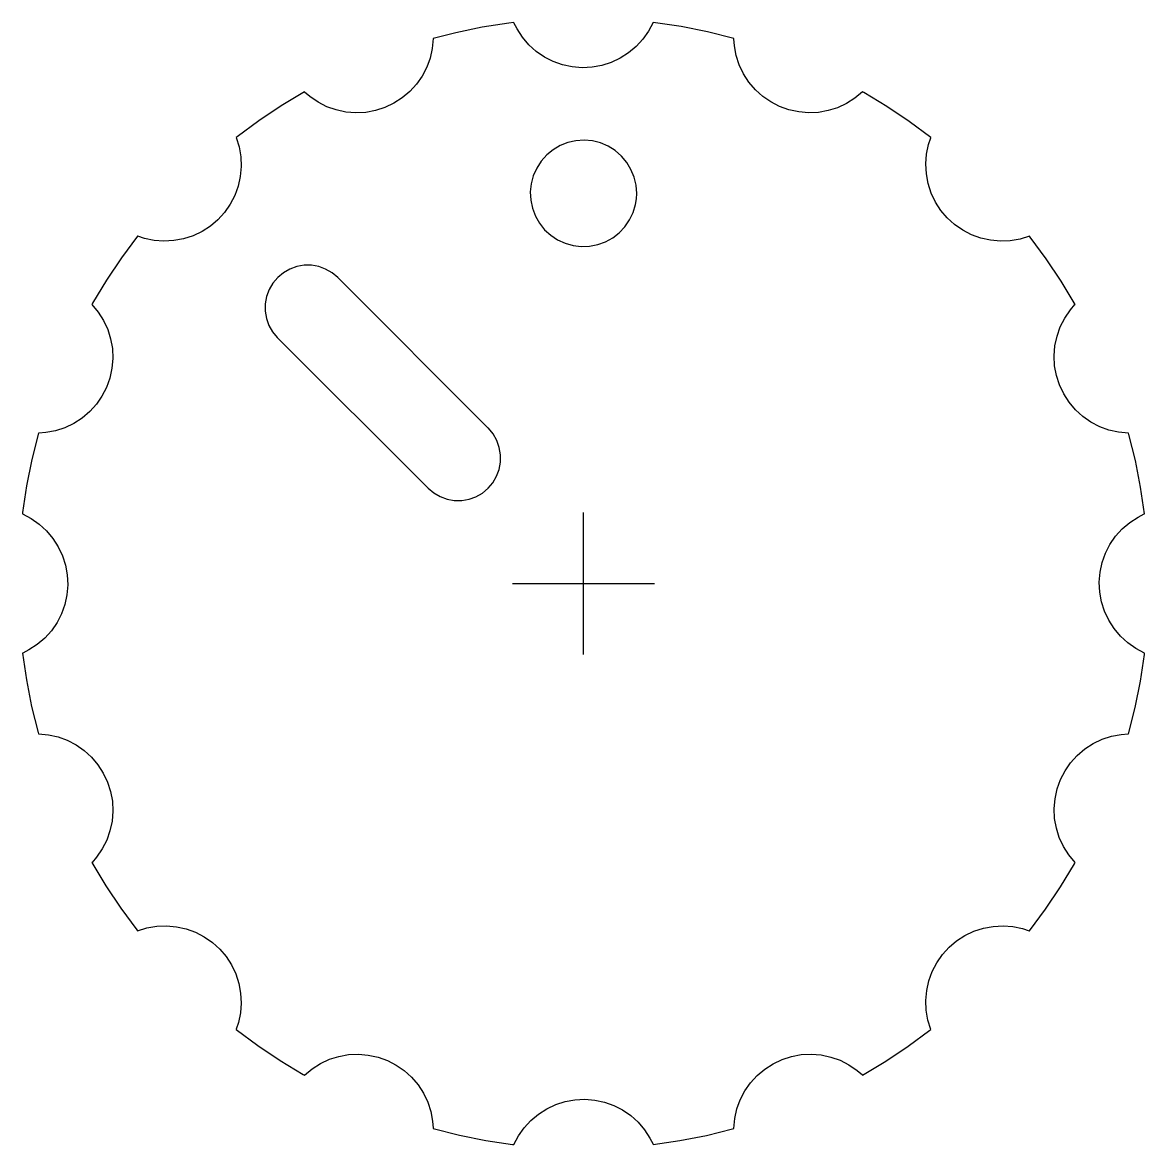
# Model space of a CAD drawing. Header units: millimetres. Extents: x -15.8 to 15.8, y -15.8 to 15.8.
import ezdxf

# ---------------------------------------------------------------- set-up
doc = ezdxf.new("R2010")
doc.units = ezdxf.units.MM
for name, color, linetype in [('CENTER', 3, 'CONTINUOUS'), ('ENGRAVE', 1, 'CONTINUOUS'), ('OUTLINE', 5, 'CONTINUOUS')]:
    doc.layers.add(name, color=color, linetype=linetype)

msp = doc.modelspace()

# ---------------------------------------------------------------- linework, layer by layer
at = {"layer": 'CENTER'}
for p, q in [((0, -2), (0, 2)), ((-2, 0), (2, 0))]:
    msp.add_line(p, q, dxfattribs=at)
at = {"layer": 'ENGRAVE'}
for points in [[(1.5, 11), (1.4819, 11.2326), (1.4279, 11.4596), (1.3393, 11.6754), (1.2184, 11.875), (1.068, 12.0533), (0.8917, 12.2062), (0.6939, 12.3299), (0.4792, 12.4214), (0.253, 12.4785), (0.0207, 12.4999), (-0.2121, 12.4849), (-0.4398, 12.4341), (-0.6569, 12.3485), (-0.8581, 12.2303), (-1.0385, 12.0824), (-1.1938, 11.9083), (-1.3202, 11.7121), (-1.4146, 11.4988), (-1.4749, 11.2734), (-1.4994, 11.0414), (-1.4877, 10.8084), (-1.44, 10.58), (-1.3574, 10.3618), (-1.2421, 10.159), (-1.0966, 9.9766), (-0.9246, 9.8189), (-0.7303, 9.6898), (-0.5183, 9.5924), (-0.2937, 9.529), (-0.0621, 9.5013), (0.1711, 9.5098), (0.4001, 9.5543), (0.6194, 9.6339), (0.8238, 9.7465), (1.0082, 9.8894), (1.1682, 10.0592), (1.3, 10.2517), (1.4003, 10.4623), (1.4668, 10.686), (1.4917, 10.8421)], [(-4.3841, 2.687), (-4.2243, 2.5529), (-4.0437, 2.4484), (-3.8477, 2.3768), (-3.6423, 2.3403), (-3.4337, 2.3399), (-3.2281, 2.3756), (-3.0319, 2.4464), (-2.8508, 2.5501), (-2.6905, 2.6835), (-2.5557, 2.8428), (-2.4505, 3.023), (-2.3781, 3.2186), (-2.3407, 3.4239), (-2.3395, 3.6325), (-2.3743, 3.8382), (-2.4443, 4.0347), (-2.5473, 4.2162), (-2.6798, 4.3768), (-2.687, 4.3841), (-6.9296, 8.6267), (-7.0894, 8.7608), (-7.27, 8.8653), (-7.466, 8.9369), (-7.6714, 8.9734), (-7.88, 8.9738), (-8.0856, 8.9381), (-8.2818, 8.8674), (-8.4629, 8.7637), (-8.6232, 8.6302), (-8.758, 8.4709), (-8.8632, 8.2908), (-8.9356, 8.0951), (-8.973, 7.8898), (-8.9743, 7.6812), (-8.9394, 7.4755), (-8.8694, 7.279), (-8.7665, 7.0975), (-8.6339, 6.9369), (-8.6267, 6.9296)]]:
    msp.add_lwpolyline(points, close=True, dxfattribs=at)
at = {"layer": 'OUTLINE'}
msp.add_lwpolyline([(1.9654, 15.8196), (1.8358, 15.5721), (1.6751, 15.3435), (1.4862, 15.1376), (1.2722, 14.958), (1.0366, 14.8077), (0.7836, 14.6892), (0.5174, 14.6044), (0.2424, 14.555), (-0.0367, 14.5416), (-0.3152, 14.5645), (-0.5884, 14.6233), (-0.8516, 14.7171), (-1.1004, 14.8442), (-1.3306, 15.0025), (-1.5384, 15.1893), (-1.7202, 15.4015), (-1.8729, 15.6355), (-1.9615, 15.8109), (-1.9654, 15.8196), (-2.1014, 15.8022), (-2.8535, 15.6838), (-3.599, 15.5297), (-4.2381, 15.3676), (-4.2632, 15.0893), (-4.3241, 14.8166), (-4.4199, 14.5541), (-4.5489, 14.3063), (-4.7089, 14.0772), (-4.8973, 13.8709), (-5.1109, 13.6907), (-5.346, 13.5398), (-5.5988, 13.4206), (-5.8648, 13.3352), (-6.1397, 13.285), (-6.4187, 13.2709), (-6.6973, 13.2932), (-6.9706, 13.3513), (-7.234, 13.4444), (-7.4832, 13.5709), (-7.7138, 13.7286), (-7.8627, 13.8567), (-7.8697, 13.8633), (-8.5226, 13.4718), (-9.1561, 13.0495), (-9.7672, 12.5987), (-9.7964, 12.5759), (-9.7131, 12.3092), (-9.665, 12.034), (-9.653, 11.7548), (-9.6774, 11.4765), (-9.7376, 11.2036), (-9.8327, 10.9409), (-9.9611, 10.6927), (-10.1205, 10.4633), (-10.3084, 10.2565), (-10.5215, 10.0758), (-10.7563, 9.9242), (-11.0087, 9.8044), (-11.2745, 9.7183), (-11.5493, 9.6675), (-11.8283, 9.6527), (-12.1069, 9.6742), (-12.3803, 9.7316), (-12.567, 9.793), (-12.5759, 9.7964), (-13.0293, 9.1849), (-13.4529, 8.5523), (-13.845, 7.9019), (-13.8633, 7.8697), (-13.6843, 7.6552), (-13.5345, 7.4193), (-13.4166, 7.166), (-13.3326, 6.8995), (-13.2838, 6.6244), (-13.2711, 6.3453), (-13.2948, 6.0669), (-13.3543, 5.7939), (-13.4487, 5.5309), (-13.5765, 5.2824), (-13.7354, 5.0525), (-13.9227, 4.8452), (-14.1354, 4.664), (-14.3697, 4.5119), (-14.6218, 4.3914), (-14.8874, 4.3047), (-15.1621, 4.2531), (-15.358, 4.2384), (-15.3676, 4.2381), (-15.5524, 3.4996), (-15.7017, 2.7531), (-15.815, 2.0022), (-15.8196, 1.9654), (-15.5721, 1.8358), (-15.3435, 1.6751), (-15.1376, 1.4862), (-14.958, 1.2722), (-14.8077, 1.0366), (-14.6892, 0.7836), (-14.6044, 0.5174), (-14.555, 0.2424), (-14.5416, -0.0367), (-14.5645, -0.3152), (-14.6233, -0.5884), (-14.7171, -0.8516), (-14.8442, -1.1004), (-15.0025, -1.3306), (-15.1893, -1.5384), (-15.4015, -1.7202), (-15.6355, -1.8729), (-15.8109, -1.9615), (-15.8196, -1.9654), (-15.7078, -2.7184), (-15.5601, -3.4653), (-15.3774, -4.2024), (-15.3676, -4.2381), (-15.0893, -4.2632), (-14.8166, -4.3241), (-14.5541, -4.4199), (-14.3063, -4.5489), (-14.0772, -4.7089), (-13.8709, -4.8973), (-13.6907, -5.1109), (-13.5398, -5.346), (-13.4206, -5.5988), (-13.3352, -5.8648), (-13.285, -6.1397), (-13.2709, -6.4187), (-13.2932, -6.6973), (-13.3513, -6.9706), (-13.4444, -7.234), (-13.5709, -7.4832), (-13.7286, -7.7138), (-13.8567, -7.8627), (-13.8633, -7.8697), (-13.4718, -8.5226), (-13.0495, -9.1561), (-12.5987, -9.7672), (-12.5759, -9.7964), (-12.3092, -9.7131), (-12.034, -9.665), (-11.7548, -9.653), (-11.4765, -9.6774), (-11.2036, -9.7376), (-10.9409, -9.8327), (-10.6927, -9.9611), (-10.4633, -10.1205), (-10.2565, -10.3084), (-10.0758, -10.5215), (-9.9242, -10.7563), (-9.8044, -11.0087), (-9.7183, -11.2745), (-9.6675, -11.5493), (-9.6527, -11.8283), (-9.6742, -12.1069), (-9.7316, -12.3803), (-9.793, -12.567), (-9.7964, -12.5759), (-9.1849, -13.0293), (-8.5523, -13.4529), (-7.9019, -13.845), (-7.8697, -13.8633), (-7.6552, -13.6843), (-7.4193, -13.5345), (-7.166, -13.4166), (-6.8995, -13.3326), (-6.6244, -13.2838), (-6.3453, -13.2711), (-6.0669, -13.2948), (-5.7939, -13.3543), (-5.5309, -13.4487), (-5.2824, -13.5765), (-5.0525, -13.7354), (-4.8452, -13.9227), (-4.664, -14.1354), (-4.5119, -14.3697), (-4.3914, -14.6218), (-4.3047, -14.8874), (-4.2531, -15.1621), (-4.2384, -15.358), (-4.2381, -15.3676), (-3.4996, -15.5524), (-2.7531, -15.7017), (-2.0022, -15.815), (-1.9654, -15.8196), (-1.8358, -15.5721), (-1.6751, -15.3435), (-1.4862, -15.1376), (-1.2722, -14.958), (-1.0366, -14.8077), (-0.7836, -14.6892), (-0.5174, -14.6044), (-0.2424, -14.555), (0.0367, -14.5416), (0.3152, -14.5645), (0.5884, -14.6233), (0.8516, -14.7171), (1.1004, -14.8442), (1.3306, -15.0025), (1.5384, -15.1893), (1.7202, -15.4015), (1.8729, -15.6355), (1.9615, -15.8109), (1.9654, -15.8196), (2.7184, -15.7078), (3.4653, -15.5601), (4.2024, -15.3774), (4.2381, -15.3676), (4.2632, -15.0893), (4.3241, -14.8166), (4.4199, -14.5541), (4.5489, -14.3063), (4.7089, -14.0772), (4.8973, -13.8709), (5.1109, -13.6907), (5.346, -13.5398), (5.5988, -13.4206), (5.8648, -13.3352), (6.1397, -13.285), (6.4187, -13.2709), (6.6973, -13.2932), (6.9706, -13.3513), (7.234, -13.4444), (7.4832, -13.5709), (7.7138, -13.7286), (7.8627, -13.8567), (7.8697, -13.8633), (8.5226, -13.4718), (9.1561, -13.0495), (9.7672, -12.5987), (9.7964, -12.5759), (9.7131, -12.3092), (9.665, -12.034), (9.653, -11.7548), (9.6774, -11.4765), (9.7376, -11.2036), (9.8327, -10.9409), (9.9611, -10.6927), (10.1205, -10.4633), (10.3084, -10.2565), (10.5215, -10.0758), (10.7563, -9.9242), (11.0087, -9.8044), (11.2745, -9.7183), (11.5493, -9.6675), (11.8283, -9.6527), (12.1069, -9.6742), (12.3803, -9.7316), (12.567, -9.793), (12.5759, -9.7964), (13.0293, -9.1849), (13.4529, -8.5523), (13.845, -7.9019), (13.8633, -7.8697), (13.6843, -7.6552), (13.5345, -7.4193), (13.4166, -7.166), (13.3326, -6.8995), (13.2838, -6.6244), (13.2711, -6.3453), (13.2948, -6.0669), (13.3543, -5.7939), (13.4487, -5.5309), (13.5765, -5.2824), (13.7354, -5.0525), (13.9227, -4.8452), (14.1354, -4.664), (14.3697, -4.5119), (14.6218, -4.3914), (14.8874, -4.3047), (15.1621, -4.2531), (15.358, -4.2384), (15.3676, -4.2381), (15.5524, -3.4996), (15.7017, -2.7531), (15.815, -2.0022), (15.8196, -1.9654), (15.5721, -1.8358), (15.3435, -1.6751), (15.1376, -1.4862), (14.958, -1.2722), (14.8077, -1.0366), (14.6892, -0.7836), (14.6044, -0.5174), (14.555, -0.2424), (14.5416, 0.0367), (14.5645, 0.3152), (14.6233, 0.5884), (14.7171, 0.8516), (14.8442, 1.1004), (15.0025, 1.3306), (15.1893, 1.5384), (15.4015, 1.7202), (15.6355, 1.8729), (15.8109, 1.9615), (15.8196, 1.9654), (15.7078, 2.7184), (15.5601, 3.4653), (15.3774, 4.2024), (15.3676, 4.2381), (15.0893, 4.2632), (14.8166, 4.3241), (14.5541, 4.4199), (14.3063, 4.5489), (14.0772, 4.7089), (13.8709, 4.8973), (13.6907, 5.1109), (13.5398, 5.346), (13.4206, 5.5988), (13.3352, 5.8648), (13.285, 6.1397), (13.2709, 6.4187), (13.2932, 6.6973), (13.3513, 6.9706), (13.4444, 7.234), (13.5709, 7.4832), (13.7286, 7.7138), (13.8567, 7.8627), (13.8633, 7.8697), (13.4718, 8.5226), (13.0495, 9.1561), (12.5987, 9.7672), (12.5759, 9.7964), (12.3092, 9.7131), (12.034, 9.665), (11.7548, 9.653), (11.4765, 9.6774), (11.2036, 9.7376), (10.9409, 9.8327), (10.6927, 9.9611), (10.4633, 10.1205), (10.2565, 10.3084), (10.0758, 10.5215), (9.9242, 10.7563), (9.8044, 11.0087), (9.7183, 11.2745), (9.6675, 11.5493), (9.6527, 11.8283), (9.6742, 12.1069), (9.7316, 12.3803), (9.793, 12.567), (9.7964, 12.5759), (9.1849, 13.0293), (8.5523, 13.4529), (7.9019, 13.845), (7.8697, 13.8633), (7.6552, 13.6843), (7.4193, 13.5345), (7.166, 13.4166), (6.8995, 13.3326), (6.6244, 13.2838), (6.3453, 13.2711), (6.0669, 13.2948), (5.7939, 13.3543), (5.5309, 13.4487), (5.2824, 13.5765), (5.0525, 13.7354), (4.8452, 13.9227), (4.664, 14.1354), (4.5119, 14.3697), (4.3914, 14.6218), (4.3047, 14.8874), (4.2531, 15.1621), (4.2384, 15.358), (4.2381, 15.3676), (3.4996, 15.5524), (2.7531, 15.7017), (2.36, 15.7656)], close=True, dxfattribs=at)

doc.saveas('drawing.dxf')
